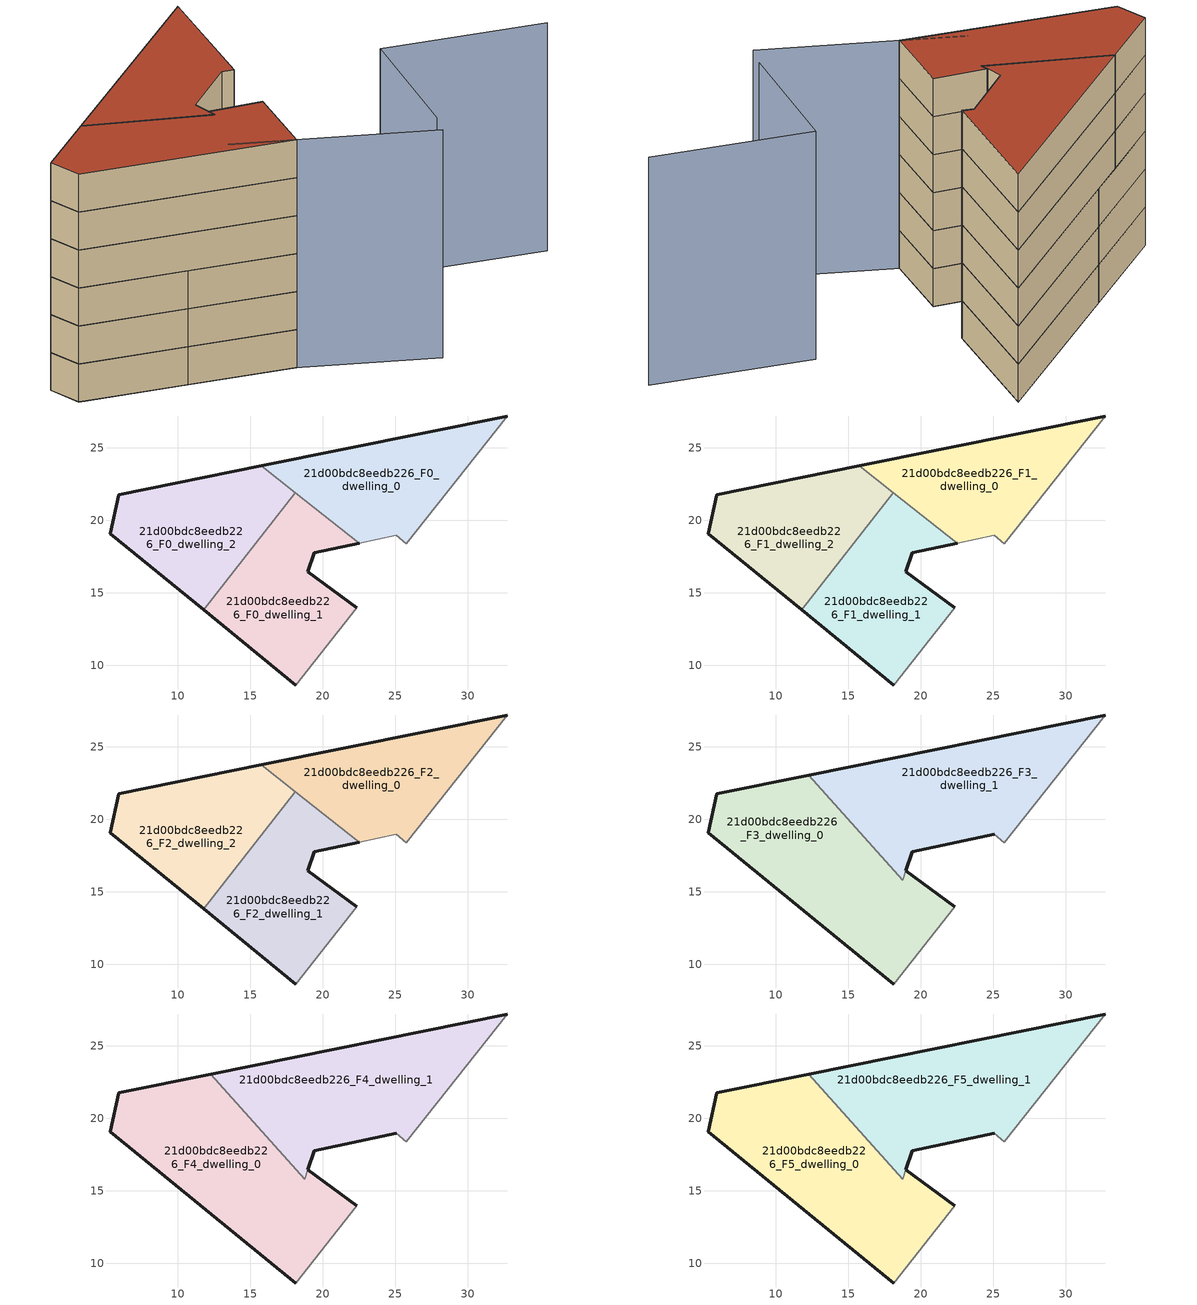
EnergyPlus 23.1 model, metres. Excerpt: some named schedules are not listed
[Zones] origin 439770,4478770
21d00bdc8eedb226_F0_dwelling_0
 floor ground (EU_floor_Construction): 25.78,18.37 32.75,27.2 15.74,23.76 22.51,18.43 25.08,18.98 z0
 wall outside (EU_wall_Construction): 15.74,23.76 32.75,27.2 z0:3
 wall adiabatic (EU_wall_Construction): 32.75,27.2 25.78,18.37 25.08,18.98 22.52,18.43 z0:3
 wall to 21d00bdc8eedb226_F0_dwelling_1 (EU_wall_Construction): 22.52,18.43 18.11,21.89 z0:3
 wall to 21d00bdc8eedb226_F0_dwelling_2 (EU_wall_Construction): 18.11,21.89 15.74,23.76 z0:3
21d00bdc8eedb226_F0_dwelling_1
 floor ground (EU_floor_Construction): 18.15,8.63 22.35,13.96 18.96,16.45 19.4,17.76 22.51,18.43 18.11,21.89 11.77,13.82 z0
 wall outside (EU_wall_Construction): 18.15,8.63 11.77,13.82 / 22.52,18.43 19.4,17.76 18.96,16.45 22.35,13.96 z0:3
 wall adiabatic (EU_wall_Construction): 22.35,13.96 18.15,8.63 z0:3
 wall to 21d00bdc8eedb226_F0_dwelling_2 (EU_wall_Construction): 11.77,13.82 18.11,21.89 z0:3
21d00bdc8eedb226_F0_dwelling_2
 floor ground (EU_floor_Construction): 11.77,13.82 18.11,21.89 15.74,23.76 5.92,21.77 5.31,19.08 z0
 wall outside (EU_wall_Construction): 11.77,13.82 5.31,19.08 5.92,21.77 15.74,23.76 z0:3
21d00bdc8eedb226_F1_dwelling_0
 floor to 21d00bdc8eedb226_F0_dwelling_0 (EU_floor_Construction): 25.78,18.37 32.75,27.2 15.74,23.76 22.51,18.43 25.08,18.98 z3
 wall outside (EU_wall_Construction): 15.74,23.76 32.75,27.2 z3:6
 wall adiabatic (EU_wall_Construction): 32.75,27.2 25.78,18.37 25.08,18.98 22.52,18.43 z3:6
 wall to 21d00bdc8eedb226_F1_dwelling_1 (EU_wall_Construction): 22.52,18.43 18.11,21.89 z3:6
 wall to 21d00bdc8eedb226_F1_dwelling_2 (EU_wall_Construction): 18.11,21.89 15.74,23.76 z3:6
21d00bdc8eedb226_F1_dwelling_1
 floor to 21d00bdc8eedb226_F0_dwelling_1 (EU_floor_Construction): 18.15,8.63 22.35,13.96 18.96,16.45 19.4,17.76 22.51,18.43 18.11,21.89 11.77,13.82 z3
 wall outside (EU_wall_Construction): 18.15,8.63 11.77,13.82 / 22.52,18.43 19.4,17.76 18.96,16.45 22.35,13.96 z3:6
 wall adiabatic (EU_wall_Construction): 22.35,13.96 18.15,8.63 z3:6
 wall to 21d00bdc8eedb226_F1_dwelling_2 (EU_wall_Construction): 11.77,13.82 18.11,21.89 z3:6
21d00bdc8eedb226_F1_dwelling_2
 floor to 21d00bdc8eedb226_F0_dwelling_2 (EU_floor_Construction): 11.77,13.82 18.11,21.89 15.74,23.76 5.92,21.77 5.31,19.08 z3
 wall outside (EU_wall_Construction): 11.77,13.82 5.31,19.08 5.92,21.77 15.74,23.76 z3:6
21d00bdc8eedb226_F2_dwelling_0
 floor to 21d00bdc8eedb226_F1_dwelling_0 (EU_floor_Construction): 25.78,18.37 32.75,27.2 15.74,23.76 22.51,18.43 25.08,18.98 z6
 wall outside (EU_wall_Construction): 15.74,23.76 32.75,27.2 z6:9
 wall adiabatic (EU_wall_Construction): 32.75,27.2 25.78,18.37 25.08,18.98 22.52,18.43 z6:9
 wall to 21d00bdc8eedb226_F2_dwelling_1 (EU_wall_Construction): 22.52,18.43 18.11,21.89 z6:9
 wall to 21d00bdc8eedb226_F2_dwelling_2 (EU_wall_Construction): 18.11,21.89 15.74,23.76 z6:9
21d00bdc8eedb226_F2_dwelling_1
 floor to 21d00bdc8eedb226_F1_dwelling_1 (EU_floor_Construction): 18.15,8.63 22.35,13.96 18.96,16.45 19.4,17.76 22.51,18.43 18.11,21.89 11.77,13.82 z6
 wall outside (EU_wall_Construction): 18.15,8.63 11.77,13.82 / 22.52,18.43 19.4,17.76 18.96,16.45 22.35,13.96 z6:9
 wall adiabatic (EU_wall_Construction): 22.35,13.96 18.15,8.63 z6:9
 wall to 21d00bdc8eedb226_F2_dwelling_2 (EU_wall_Construction): 11.77,13.82 18.11,21.89 z6:9
21d00bdc8eedb226_F2_dwelling_2
 floor to 21d00bdc8eedb226_F1_dwelling_2 (EU_floor_Construction): 11.77,13.82 18.11,21.89 15.74,23.76 5.92,21.77 5.31,19.08 z6
 wall outside (EU_wall_Construction): 11.77,13.82 5.31,19.08 5.92,21.77 15.74,23.76 z6:9
21d00bdc8eedb226_F3_dwelling_0
 floor to 21d00bdc8eedb226_F2_dwelling_1 (EU_floor_Construction): 18.15,8.63 22.35,13.96 18.96,16.45 18.74,15.8 15.86,19.03 11.77,13.82 z9
 floor to 21d00bdc8eedb226_F2_dwelling_2 (EU_floor_Construction): 11.77,13.82 15.86,19.03 12.27,23.05 5.92,21.77 5.31,19.08 z9
 wall outside (EU_wall_Construction): 18.15,8.63 5.31,19.08 5.92,21.77 12.27,23.05 / 18.96,16.45 22.35,13.96 z9:12
 wall adiabatic (EU_wall_Construction): 22.35,13.96 18.15,8.63 z9:12
 wall to 21d00bdc8eedb226_F3_dwelling_1 (EU_wall_Construction): 12.27,23.05 18.74,15.8 18.96,16.45 z9:12
21d00bdc8eedb226_F3_dwelling_1
 floor to 21d00bdc8eedb226_F2_dwelling_0 (EU_floor_Construction): 25.78,18.37 32.75,27.2 15.74,23.76 22.51,18.43 25.08,18.98 z9
 floor to 21d00bdc8eedb226_F2_dwelling_1 (EU_floor_Construction): 18.74,15.8 19.4,17.76 18.11,21.89 15.86,19.03 z9; 22.51,18.43 18.12,21.89 19.4,17.76 z9
 floor to 21d00bdc8eedb226_F2_dwelling_2 (EU_floor_Construction): 15.86,19.03 18.11,21.89 15.74,23.76 12.27,23.05 z9
 wall outside (EU_wall_Construction): 12.27,23.05 32.75,27.2 / 25.08,18.98 19.4,17.76 18.96,16.45 z9:12
 wall adiabatic (EU_wall_Construction): 32.75,27.2 25.78,18.37 25.08,18.98 z9:12
21d00bdc8eedb226_F4_dwelling_0
 floor to 21d00bdc8eedb226_F3_dwelling_0 (EU_floor_Construction): 18.15,8.63 22.35,13.96 18.96,16.45 18.74,15.8 12.27,23.05 5.92,21.77 5.31,19.08 z12
 wall outside (EU_wall_Construction): 18.15,8.63 5.31,19.08 5.92,21.77 12.27,23.05 / 18.96,16.45 22.35,13.96 z12:15
 wall adiabatic (EU_wall_Construction): 22.35,13.96 18.15,8.63 z12:15
 wall to 21d00bdc8eedb226_F4_dwelling_1 (EU_wall_Construction): 12.27,23.05 18.74,15.8 18.96,16.45 z12:15
21d00bdc8eedb226_F4_dwelling_1
 floor to 21d00bdc8eedb226_F3_dwelling_1 (EU_floor_Construction): 25.78,18.37 32.75,27.2 12.27,23.05 18.74,15.8 19.4,17.76 25.08,18.98 z12
 wall outside (EU_wall_Construction): 12.27,23.05 32.75,27.2 / 25.08,18.98 19.4,17.76 18.96,16.45 z12:15
 wall adiabatic (EU_wall_Construction): 32.75,27.2 25.78,18.37 25.08,18.98 z12:15
21d00bdc8eedb226_F5_dwelling_0
 floor to 21d00bdc8eedb226_F4_dwelling_0 (EU_floor_Construction): 18.15,8.63 22.35,13.96 18.96,16.45 18.74,15.8 12.27,23.05 5.92,21.77 5.31,19.08 z15
 wall outside (EU_wall_Construction): 18.15,8.63 5.31,19.08 5.92,21.77 12.27,23.05 / 18.96,16.45 22.35,13.96 z15:18
 wall adiabatic (EU_wall_Construction): 22.35,13.96 18.15,8.63 z15:18
 wall to 21d00bdc8eedb226_F5_dwelling_1 (EU_wall_Construction): 12.27,23.05 18.74,15.8 18.96,16.45 z15:18
 roof outside (EU_roof_Construction): 18.96,16.45 22.35,13.96 18.15,8.63 5.31,19.08 5.92,21.77 12.27,23.05 18.74,15.8 z18
21d00bdc8eedb226_F5_dwelling_1
 floor to 21d00bdc8eedb226_F4_dwelling_1 (EU_floor_Construction): 25.78,18.37 32.75,27.2 12.27,23.05 18.74,15.8 19.4,17.76 25.08,18.98 z15
 wall outside (EU_wall_Construction): 12.27,23.05 32.75,27.2 / 25.08,18.98 19.4,17.76 18.96,16.45 z15:18
 wall adiabatic (EU_wall_Construction): 32.75,27.2 25.78,18.37 25.08,18.98 z15:18
 roof outside (EU_roof_Construction): 32.75,27.2 25.78,18.37 25.08,18.98 19.4,17.76 18.74,15.8 12.27,23.05 z18
shading: 26.4,1.93 34.08,11.22 / 34.08,11.22 43.83,3.16 / 24.87,0.54 14.98,12.44 z0:18
[Building]
EU S2 Campaign: North Axis=0; Terrain=City; Solar Distribution=FullExterior
[Site:Location]
Madrid: Latitude=40.5; Longitude=-3.5; Time Zone=1; Elevation=609
[SizingPeriod:WeatherFileDays]
AnnualSizingPeriod: Begin Month=1; Begin Day of Month=1; End Month=12; End Day of Month=31; Day of Week for Start Day=Monday; Use Weather File Daylight Saving Period=No; Use Weather File Rain and Snow Indicators=No
[MATERIAL]
EU_InternalMass_Material: Roughness=MediumRough; Thickness=0.1; Conductivity=1; Density=1800; Specific Heat=900; Thermal Absorptance=0.9; Solar Absorptance=0.7; Visible Absorptance=0.7
[MATERIAL:NOMASS] Roughness=MediumRough; Thermal Absorptance=0.9; Solar Absorptance=0.7; Visible Absorptance=0.7
Name | Thermal Resistance
EU_wall_NoMass | 0.459673
EU_roof_NoMass | 0.495815
EU_floor_NoMass | 0.788942
[CONSTRUCTION]
EU_wall_Construction: EU_wall_NoMass
EU_roof_Construction: EU_roof_NoMass
EU_floor_Construction: EU_floor_NoMass
EU_InternalMass_Construction: EU_InternalMass_Material
[ZONE] Type=1; Multiplier=1; Ceiling Height=autocalculate; Floor Area=autocalculate; Part of Total Floor Area=Yes
Name | Volume
21d00bdc8eedb226_F0_dwelling_0; 21d00bdc8eedb226_F1_dwelling_0; 21d00bdc8eedb226_F2_dwelling_0 | 211.853
21d00bdc8eedb226_F3_dwelling_0; 21d00bdc8eedb226_F4_dwelling_0; 21d00bdc8eedb226_F5_dwelling_0 | 330.758
21d00bdc8eedb226_F0_dwelling_1; 21d00bdc8eedb226_F1_dwelling_1; 21d00bdc8eedb226_F2_dwelling_1 | 211.852
21d00bdc8eedb226_F3_dwelling_1 | 304.761
21d00bdc8eedb226_F4_dwelling_1; 21d00bdc8eedb226_F5_dwelling_1 | 304.771
21d00bdc8eedb226_F0_dwelling_2; 21d00bdc8eedb226_F1_dwelling_2; 21d00bdc8eedb226_F2_dwelling_2 | 211.849
[INTERNALMASS] Construction=EU_InternalMass_Construction
Name | Zone or ZoneList | Surface Area
21d00bdc8eedb226_F0_dwelling_0_EU_InternalMass | 21d00bdc8eedb226_F0_dwelling_0 | 70.6176
21d00bdc8eedb226_F0_dwelling_1_EU_InternalMass | 21d00bdc8eedb226_F0_dwelling_1 | 70.6168
21d00bdc8eedb226_F0_dwelling_2_EU_InternalMass | 21d00bdc8eedb226_F0_dwelling_2 | 70.6162
21d00bdc8eedb226_F1_dwelling_0_EU_InternalMass | 21d00bdc8eedb226_F1_dwelling_0 | 70.6176
21d00bdc8eedb226_F1_dwelling_1_EU_InternalMass | 21d00bdc8eedb226_F1_dwelling_1 | 70.6168
21d00bdc8eedb226_F1_dwelling_2_EU_InternalMass | 21d00bdc8eedb226_F1_dwelling_2 | 70.6162
21d00bdc8eedb226_F2_dwelling_0_EU_InternalMass | 21d00bdc8eedb226_F2_dwelling_0 | 70.6176
21d00bdc8eedb226_F2_dwelling_1_EU_InternalMass | 21d00bdc8eedb226_F2_dwelling_1 | 70.6168
21d00bdc8eedb226_F2_dwelling_2_EU_InternalMass | 21d00bdc8eedb226_F2_dwelling_2 | 70.6162
21d00bdc8eedb226_F3_dwelling_0_EU_InternalMass | 21d00bdc8eedb226_F3_dwelling_0 | 110.252
21d00bdc8eedb226_F3_dwelling_1_EU_InternalMass | 21d00bdc8eedb226_F3_dwelling_1 | 101.589
21d00bdc8eedb226_F4_dwelling_0_EU_InternalMass | 21d00bdc8eedb226_F4_dwelling_0 | 110.252
21d00bdc8eedb226_F4_dwelling_1_EU_InternalMass | 21d00bdc8eedb226_F4_dwelling_1 | 101.589
21d00bdc8eedb226_F5_dwelling_0_EU_InternalMass | 21d00bdc8eedb226_F5_dwelling_0 | 110.252
21d00bdc8eedb226_F5_dwelling_1_EU_InternalMass | 21d00bdc8eedb226_F5_dwelling_1 | 101.589
[OTHEREQUIPMENT] Fuel Type=Electricity; Design Level Calculation Method=Watts/Area; Power per Zone Floor Area=1; Fraction Latent=0; Fraction Radiant=0; Fraction Lost=0; Carbon Dioxide Generation Rate=0; EndUse Subcategory=EU_Step8_InternalGains
Name | Zone or ZoneList or Space or SpaceList | Schedule
EU_Step8_InternalGain_21d00bdc8eedb226_F0_dwelling_0_f000 | 21d00bdc8eedb226_F0_dwelling_0 | EU_Step8_GainSchedule_21d00bdc8eedb226_F0_dwelling_0_f000
EU_Step8_InternalGain_21d00bdc8eedb226_F0_dwelling_1_f000 | 21d00bdc8eedb226_F0_dwelling_1 | EU_Step8_GainSchedule_21d00bdc8eedb226_F0_dwelling_1_f000
EU_Step8_InternalGain_21d00bdc8eedb226_F0_dwelling_2_f000 | 21d00bdc8eedb226_F0_dwelling_2 | EU_Step8_GainSchedule_21d00bdc8eedb226_F0_dwelling_2_f000
EU_Step8_InternalGain_21d00bdc8eedb226_F1_dwelling_0_f000 | 21d00bdc8eedb226_F1_dwelling_0 | EU_Step8_GainSchedule_21d00bdc8eedb226_F1_dwelling_0_f000
EU_Step8_InternalGain_21d00bdc8eedb226_F1_dwelling_1_f000 | 21d00bdc8eedb226_F1_dwelling_1 | EU_Step8_GainSchedule_21d00bdc8eedb226_F1_dwelling_1_f000
EU_Step8_InternalGain_21d00bdc8eedb226_F1_dwelling_2_f000 | 21d00bdc8eedb226_F1_dwelling_2 | EU_Step8_GainSchedule_21d00bdc8eedb226_F1_dwelling_2_f000
EU_Step8_InternalGain_21d00bdc8eedb226_F2_dwelling_0_f000 | 21d00bdc8eedb226_F2_dwelling_0 | EU_Step8_GainSchedule_21d00bdc8eedb226_F2_dwelling_0_f000
EU_Step8_InternalGain_21d00bdc8eedb226_F2_dwelling_1_f000 | 21d00bdc8eedb226_F2_dwelling_1 | EU_Step8_GainSchedule_21d00bdc8eedb226_F2_dwelling_1_f000
EU_Step8_InternalGain_21d00bdc8eedb226_F2_dwelling_2_f000 | 21d00bdc8eedb226_F2_dwelling_2 | EU_Step8_GainSchedule_21d00bdc8eedb226_F2_dwelling_2_f000
EU_Step8_InternalGain_21d00bdc8eedb226_F3_dwelling_0_f000 | 21d00bdc8eedb226_F3_dwelling_0 | EU_Step8_GainSchedule_21d00bdc8eedb226_F3_dwelling_0_f000
EU_Step8_InternalGain_21d00bdc8eedb226_F3_dwelling_1_f000 | 21d00bdc8eedb226_F3_dwelling_1 | EU_Step8_GainSchedule_21d00bdc8eedb226_F3_dwelling_1_f000
EU_Step8_InternalGain_21d00bdc8eedb226_F4_dwelling_0_f000 | 21d00bdc8eedb226_F4_dwelling_0 | EU_Step8_GainSchedule_21d00bdc8eedb226_F4_dwelling_0_f000
EU_Step8_InternalGain_21d00bdc8eedb226_F4_dwelling_1_f000 | 21d00bdc8eedb226_F4_dwelling_1 | EU_Step8_GainSchedule_21d00bdc8eedb226_F4_dwelling_1_f000
EU_Step8_InternalGain_21d00bdc8eedb226_F5_dwelling_0_f000 | 21d00bdc8eedb226_F5_dwelling_0 | EU_Step8_GainSchedule_21d00bdc8eedb226_F5_dwelling_0_f000
EU_Step8_InternalGain_21d00bdc8eedb226_F5_dwelling_1_f000 | 21d00bdc8eedb226_F5_dwelling_1 | EU_Step8_GainSchedule_21d00bdc8eedb226_F5_dwelling_1_f000
[ZONEVENTILATION:DESIGNFLOWRATE] Schedule=EU_AlwaysOn; Design Flow Rate Calculation Method=AirChanges/Hour; Air Changes per Hour=0.719161; Ventilation Type=Natural; Fan Pressure Rise=0; Fan Total Efficiency=1; Constant Term Coefficient=1; Temperature Term Coefficient=0; Velocity Term Coefficient=0; Velocity Squared Term Coefficient=0; Minimum Indoor Temperature=-100; Maximum Indoor Temperature=100; Delta Temperature=-100; Minimum Outdoor Temperature=-100; Maximum Outdoor Temperature=100; Maximum Wind Speed=40
Name | Zone or ZoneList or Space or SpaceList
EU_ConstantAir_21d00bdc8eedb226_F0_dwelling_0 | 21d00bdc8eedb226_F0_dwelling_0
EU_ConstantAir_21d00bdc8eedb226_F0_dwelling_1 | 21d00bdc8eedb226_F0_dwelling_1
EU_ConstantAir_21d00bdc8eedb226_F0_dwelling_2 | 21d00bdc8eedb226_F0_dwelling_2
EU_ConstantAir_21d00bdc8eedb226_F1_dwelling_0 | 21d00bdc8eedb226_F1_dwelling_0
EU_ConstantAir_21d00bdc8eedb226_F1_dwelling_1 | 21d00bdc8eedb226_F1_dwelling_1
EU_ConstantAir_21d00bdc8eedb226_F1_dwelling_2 | 21d00bdc8eedb226_F1_dwelling_2
EU_ConstantAir_21d00bdc8eedb226_F2_dwelling_0 | 21d00bdc8eedb226_F2_dwelling_0
EU_ConstantAir_21d00bdc8eedb226_F2_dwelling_1 | 21d00bdc8eedb226_F2_dwelling_1
EU_ConstantAir_21d00bdc8eedb226_F2_dwelling_2 | 21d00bdc8eedb226_F2_dwelling_2
EU_ConstantAir_21d00bdc8eedb226_F3_dwelling_0 | 21d00bdc8eedb226_F3_dwelling_0
EU_ConstantAir_21d00bdc8eedb226_F3_dwelling_1 | 21d00bdc8eedb226_F3_dwelling_1
EU_ConstantAir_21d00bdc8eedb226_F4_dwelling_0 | 21d00bdc8eedb226_F4_dwelling_0
EU_ConstantAir_21d00bdc8eedb226_F4_dwelling_1 | 21d00bdc8eedb226_F4_dwelling_1
EU_ConstantAir_21d00bdc8eedb226_F5_dwelling_0 | 21d00bdc8eedb226_F5_dwelling_0
EU_ConstantAir_21d00bdc8eedb226_F5_dwelling_1 | 21d00bdc8eedb226_F5_dwelling_1
[HVACTEMPLATE:THERMOSTAT] Constant Heating Setpoint=20; Constant Cooling Setpoint=50
EU_HeatOnly_21d00bdc8eedb226_F0_dwelling_0; EU_HeatOnly_21d00bdc8eedb226_F0_dwelling_1; EU_HeatOnly_21d00bdc8eedb226_F0_dwelling_2; EU_HeatOnly_21d00bdc8eedb226_F1_dwelling_0; EU_HeatOnly_21d00bdc8eedb226_F1_dwelling_1; EU_HeatOnly_21d00bdc8eedb226_F1_dwelling_2; EU_HeatOnly_21d00bdc8eedb226_F2_dwelling_0; EU_HeatOnly_21d00bdc8eedb226_F2_dwelling_1; EU_HeatOnly_21d00bdc8eedb226_F2_dwelling_2; EU_HeatOnly_21d00bdc8eedb226_F3_dwelling_0; EU_HeatOnly_21d00bdc8eedb226_F3_dwelling_1; EU_HeatOnly_21d00bdc8eedb226_F4_dwelling_0; EU_HeatOnly_21d00bdc8eedb226_F4_dwelling_1; EU_HeatOnly_21d00bdc8eedb226_F5_dwelling_0; EU_HeatOnly_21d00bdc8eedb226_F5_dwelling_1
[HVACTEMPLATE:ZONE:IDEALLOADSAIRSYSTEM] System Availability Schedule=EU_AlwaysOn; Maximum Heating Supply Air Temperature=50; Minimum Cooling Supply Air Temperature=13; Maximum Heating Supply Air Humidity Ratio=0.0156; Minimum Cooling Supply Air Humidity Ratio=0.0077; Heating Limit=NoLimit; Cooling Limit=NoLimit; Heating Availability Schedule=EU_AlwaysOn; Cooling Availability Schedule=EU_CoolingOff; Dehumidification Control Type=ConstantSensibleHeatRatio; Cooling Sensible Heat Ratio=0.7; Dehumidification Setpoint=60; Humidification Control Type=None; Humidification Setpoint=30; Outdoor Air Method=None; Outdoor Air Flow Rate per Person=0.00944; Outdoor Air Flow Rate per Zone Floor Area=0; Outdoor Air Flow Rate per Zone=0; Demand Controlled Ventilation Type=None; Outdoor Air Economizer Type=NoEconomizer; Heat Recovery Type=None; Sensible Heat Recovery Effectiveness=0.7; Latent Heat Recovery Effectiveness=0.65
Name | Template Thermostat
21d00bdc8eedb226_F0_dwelling_0 | EU_HeatOnly_21d00bdc8eedb226_F0_dwelling_0
21d00bdc8eedb226_F0_dwelling_1 | EU_HeatOnly_21d00bdc8eedb226_F0_dwelling_1
21d00bdc8eedb226_F0_dwelling_2 | EU_HeatOnly_21d00bdc8eedb226_F0_dwelling_2
21d00bdc8eedb226_F1_dwelling_0 | EU_HeatOnly_21d00bdc8eedb226_F1_dwelling_0
21d00bdc8eedb226_F1_dwelling_1 | EU_HeatOnly_21d00bdc8eedb226_F1_dwelling_1
21d00bdc8eedb226_F1_dwelling_2 | EU_HeatOnly_21d00bdc8eedb226_F1_dwelling_2
21d00bdc8eedb226_F2_dwelling_0 | EU_HeatOnly_21d00bdc8eedb226_F2_dwelling_0
21d00bdc8eedb226_F2_dwelling_1 | EU_HeatOnly_21d00bdc8eedb226_F2_dwelling_1
21d00bdc8eedb226_F2_dwelling_2 | EU_HeatOnly_21d00bdc8eedb226_F2_dwelling_2
21d00bdc8eedb226_F3_dwelling_0 | EU_HeatOnly_21d00bdc8eedb226_F3_dwelling_0
21d00bdc8eedb226_F3_dwelling_1 | EU_HeatOnly_21d00bdc8eedb226_F3_dwelling_1
21d00bdc8eedb226_F4_dwelling_0 | EU_HeatOnly_21d00bdc8eedb226_F4_dwelling_0
21d00bdc8eedb226_F4_dwelling_1 | EU_HeatOnly_21d00bdc8eedb226_F4_dwelling_1
21d00bdc8eedb226_F5_dwelling_0 | EU_HeatOnly_21d00bdc8eedb226_F5_dwelling_0
21d00bdc8eedb226_F5_dwelling_1 | EU_HeatOnly_21d00bdc8eedb226_F5_dwelling_1
[SIZING:ZONE] Zone Cooling Design Supply Air Temperature Input Method=SupplyAirTemperature; Zone Cooling Design Supply Air Temperature=13; Zone Heating Design Supply Air Temperature Input Method=SupplyAirTemperature; Zone Heating Design Supply Air Temperature=50; Zone Cooling Design Supply Air Humidity Ratio=0.008; Zone Heating Design Supply Air Humidity Ratio=0.008; Cooling Design Air Flow Method=DesignDay; Cooling Design Air Flow Rate=0; Cooling Minimum Air Flow per Zone Floor Area=0.000762; Cooling Minimum Air Flow=0; Cooling Minimum Air Flow Fraction=0.2; Heating Design Air Flow Method=DesignDay; Heating Design Air Flow Rate=0; Heating Maximum Air Flow per Zone Floor Area=0.002032; Heating Maximum Air Flow=0.141576; Heating Maximum Air Flow Fraction=0.3; Account for Dedicated Outdoor Air System=No; Dedicated Outdoor Air System Control Strategy=NeutralSupplyAir; Dedicated Outdoor Air Low Setpoint Temperature for Design=autosize; Dedicated Outdoor Air High Setpoint Temperature for Design=autosize; Zone Load Sizing Method=Sensible Load Only No Latent Load; Zone Latent Cooling Design Supply Air Humidity Ratio Input Method=HumidityRatioDifference; Zone Cooling Design Supply Air Humidity Ratio Difference=0.005; Zone Latent Heating Design Supply Air Humidity Ratio Input Method=HumidityRatioDifference; Zone Humidification Design Supply Air Humidity Ratio Difference=0.005
21d00bdc8eedb226_F0_dwelling_0; 21d00bdc8eedb226_F0_dwelling_1; 21d00bdc8eedb226_F0_dwelling_2; 21d00bdc8eedb226_F1_dwelling_0; 21d00bdc8eedb226_F1_dwelling_1; 21d00bdc8eedb226_F1_dwelling_2
